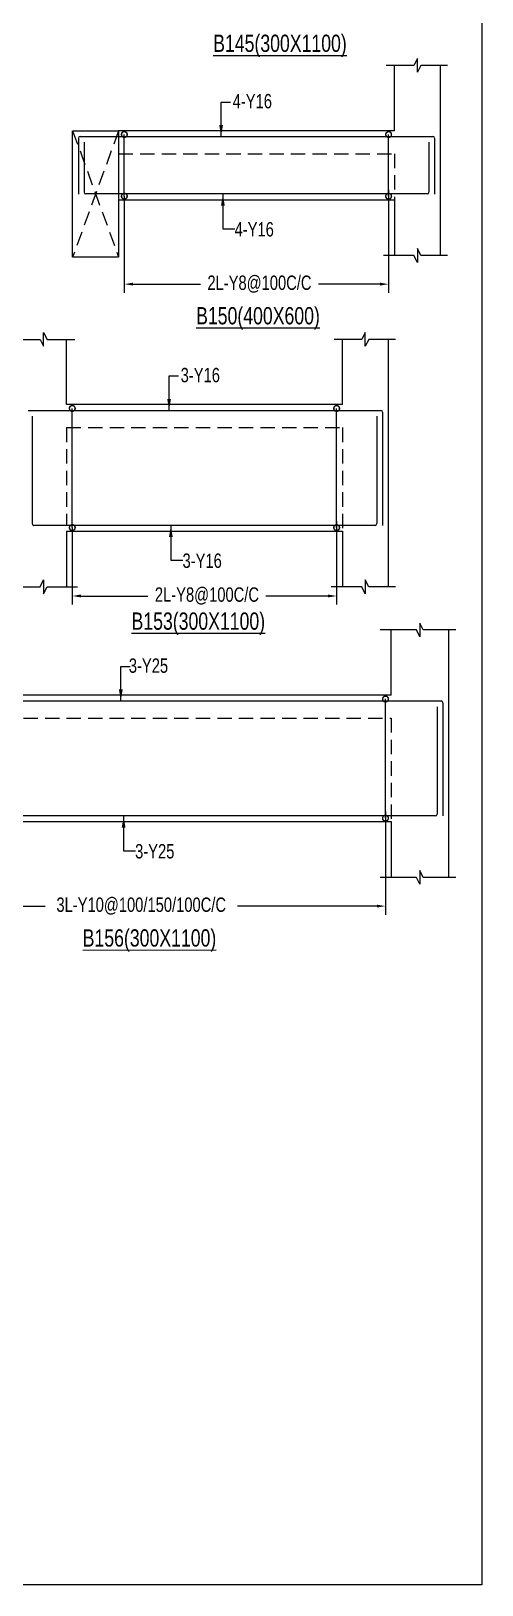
# Model space of a CAD drawing. Header units: millimetres. Extents: x 0 to 31744305, y -21599035 to 0.
# Drawn here: x 31675682 to 31679606, y -21226542 to -21213023 of the extents above; entities that cross this region are included whole.
import ezdxf

# ---------------------------------------------------------------- set-up
doc = ezdxf.new("R2010")
doc.units = ezdxf.units.MM
doc.header["$LTSCALE"] = 1000
doc.header["$MEASUREMENT"] = 0
doc.header["$PDMODE"] = 3
for name, pattern in [('CONTINOUS', [0]), ('CONTINU', [0]), ('HIDDEN', [0.375, 0.25, -0.125])]:
    doc.linetypes.add(name, pattern=pattern)
for name, color, linetype in [('-S-ARROW', 253, 'Continuous'), ('-S-MISC', 8, 'Continuous'), ('-S-STIRUP', 11, 'Continuous'), ('-STR-BEAM', 7, 'CONTINU'), ('-STR-COLUMN', 5, 'HIDDEN'), ('-STR-REINF', 3, 'Continuous'), ('-STR-RF-DIM', 8, 'CONTINOUS'), ('-STR-TEXT', 6, 'Continuous'), ('S-BEAM', 7, 'Continuous'), ('SEC TEXT', 9, 'Continuous'), ('SLAB LINE', 254, 'HIDDEN')]:
    doc.layers.add(name, color=color, linetype=linetype)
doc.styles.add('BEAM-LS', font='romans.shx', dxfattribs={"width": 0.8})
doc.styles.add('SOBHA', font='swisscl.ttf')
doc.styles.add('sobha.sed', font='swisscl.ttf')
doc.dimstyles.new('S-50', dxfattribs={"dimscale": 50, "dimtxt": 2.5, "dimasz": 2, "dimexe": 0.5, "dimexo": 0.25, "dimgap": 0.25, "dimtad": 0, "dimdec": 0, "dimrnd": 0.0005, "dimzin": 0, "dimdsep": 46, "dimtxsty": 'sobha.sed', "dimblk": 'OBLIQUE', "dimcen": 0.09, "dimclrd": 8, "dimclre": 8, "dimclrt": 6, "dimadec": 0, "dimazin": 0, "dimtfac": 1, "dimtdec": 0, "dimtofl": 0, "dimtmove": 2, "dimatfit": 3, "dimfxl": 0.18, "dimtolj": 1, "dimtzin": 0, "dimlwd": -1, "dimlwe": -1, "dimarcsym": 0})
doc.dimstyles.new('S-DIM50', dxfattribs={"dimscale": 50, "dimtxt": 2.5, "dimasz": 1.5, "dimexe": 1.5, "dimexo": 1, "dimgap": 0.5, "dimtad": 0, "dimdec": 0, "dimzin": 0, "dimdsep": 46, "dimtxsty": 'SOBHA', "dimcen": 0.09, "dimclrd": 256, "dimclre": 256, "dimclrt": 6, "dimadec": 5, "dimazin": 0, "dimtfac": 1, "dimtdec": 0, "dimtofl": 0, "dimtmove": 0, "dimatfit": 3, "dimfxl": 0.18, "dimtolj": 1, "dimtzin": 0, "dimlwd": -1, "dimlwe": -1, "dimarcsym": 0})
doc.dimstyles.new('STIRUP', dxfattribs={"dimscale": 50, "dimtxt": 2.5, "dimasz": 2.2, "dimexe": 0, "dimexo": 0, "dimgap": 0.5, "dimtad": 0, "dimdec": 0, "dimzin": 0, "dimdsep": 46, "dimtxsty": 'BEAM-LS', "dimblk": 'DOTSMALL', "dimcen": 0.09, "dimclrd": 256, "dimclre": 256, "dimclrt": 256, "dimadec": 5, "dimazin": 0, "dimtfac": 1, "dimtdec": 0, "dimtofl": 0, "dimtmove": 0, "dimatfit": 3, "dimldrblk": 'DOTSMALL', "dimfxl": 0, "dimfxlon": 1, "dimtolj": 1, "dimtzin": 0, "dimlwd": -1, "dimlwe": -1, "dimarcsym": 0})

# ---------------------------------------------------------------- blocks, each defined once
blk = doc.blocks.new('*D259')
at = {"layer": '-STR-RF-DIM', "transparency": 16777216}
for p, q in [((31676494, -21214460), (31676494, -21215300)), ((31678794, -21214403), (31678794, -21215300)), ((31676569, -21215225), (31677156, -21215225)), ((31678719, -21215225), (31678184, -21215225))]:
    blk.add_line(p, q, dxfattribs=at)
for points in [[(31676569, -21215212), (31676569, -21215237), (31676494, -21215225)], [(31678719, -21215212), (31678719, -21215237), (31678794, -21215225)]]:
    blk.add_solid(points, dxfattribs=at)
at = {"layer": 'Defpoints', "color": 0, "transparency": 16777216}
for p in [(31676494, -21214460, 178587), (31678794, -21214403, 178587), (31676494, -21215225)]:
    blk.add_point(p, dxfattribs=at)
at = {"layer": '-STR-RF-DIM', "color": 6, "transparency": 16777216, "insert": (31677670, -21215225), "char_height": 125, "attachment_point": 5, "style": 'SOBHA'}
blk.add_mtext('\\A1;2L-Y8@100C/C', dxfattribs=at)
blk = doc.blocks.new('_DotSmall')
at = {"color": 0, "linetype": 'ByBlock', "const_width": 0.5}
blk.add_lwpolyline([(-0.0625, 0, 1), (0.0625, 0, 1)], format="xyb", close=True, dxfattribs=at)
blk = doc.blocks.new('*D260')
at = {"layer": '-S-STIRUP', "ltscale": 100, "transparency": 16777216}
blk.add_line((31678794, -21214460), (31678794, -21213923), dxfattribs=at)
at = {"layer": 'Defpoints', "color": 0, "linetype": 'CONTINU', "ltscale": 100, "transparency": 16777216}
for p in [(31678794, -21213923), (31678794, -21213923), (31678794, -21214460)]:
    blk.add_point(p, dxfattribs=at)
at = {"layer": '-S-STIRUP', "linetype": 'CONTINU', "ltscale": 100, "transparency": 16777216, "xscale": 100, "yscale": 100, "zscale": 100}
for p, rotation in [((31678794, -21213923), 90), ((31678794, -21214460), 270)]:
    blk.add_blockref('_DotSmall', p, dxfattribs=dict(at, rotation=rotation))
blk = doc.blocks.new('_OBLIQUE')
at = {"color": 0, "linetype": 'ByBlock'}
blk.add_line((-0.5, -0.5), (0.5, 0.5), dxfattribs=at)
blk = doc.blocks.new('*D261')
at = {"layer": '-S-STIRUP', "ltscale": 100, "transparency": 16777216}
blk.add_line((31676494, -21214460), (31676494, -21213923), dxfattribs=at)
at = {"layer": 'Defpoints', "color": 0, "linetype": 'CONTINU', "ltscale": 100, "transparency": 16777216}
for p in [(31676494, -21213923), (31676494, -21213923), (31676494, -21214460)]:
    blk.add_point(p, dxfattribs=at)
at = {"layer": '-S-STIRUP', "linetype": 'CONTINU', "ltscale": 100, "transparency": 16777216, "xscale": 100, "yscale": 100, "zscale": 100}
for p, rotation in [((31676494, -21213923), 90), ((31676494, -21214460), 270)]:
    blk.add_blockref('_DotSmall', p, dxfattribs=dict(at, rotation=rotation))
blk = doc.blocks.new('*D266')
at = {"layer": '-STR-RF-DIM', "transparency": 16777216}
for p, q in [((31676041, -21217343), (31676041, -21218013)), ((31678342, -21217286), (31678342, -21218013)), ((31676116, -21217938), (31676699, -21217938)), ((31678267, -21217938), (31677727, -21217938))]:
    blk.add_line(p, q, dxfattribs=at)
for points in [[(31676116, -21217925), (31676116, -21217950), (31676041, -21217938)], [(31678267, -21217925), (31678267, -21217950), (31678342, -21217938)]]:
    blk.add_solid(points, dxfattribs=at)
at = {"layer": 'Defpoints', "color": 0, "transparency": 16777216}
for p in [(31676041, -21217343, 178587), (31678342, -21217286, 178587), (31676041, -21217938)]:
    blk.add_point(p, dxfattribs=at)
at = {"layer": '-STR-RF-DIM', "color": 6, "transparency": 16777216, "insert": (31677213, -21217938), "char_height": 125, "attachment_point": 5, "style": 'SOBHA'}
blk.add_mtext('\\A1;2L-Y8@100C/C', dxfattribs=at)
blk = doc.blocks.new('*D267')
at = {"layer": '-S-STIRUP', "ltscale": 100, "transparency": 16777216}
blk.add_line((31678342, -21217343), (31678342, -21216306), dxfattribs=at)
at = {"layer": 'Defpoints', "color": 0, "linetype": 'CONTINU', "ltscale": 100, "transparency": 16777216}
for p in [(31678342, -21216306), (31678342, -21216306), (31678342, -21217343)]:
    blk.add_point(p, dxfattribs=at)
at = {"layer": '-S-STIRUP', "linetype": 'CONTINU', "ltscale": 100, "transparency": 16777216, "xscale": 100, "yscale": 100, "zscale": 100}
for p, rotation in [((31678342, -21216306), 90), ((31678342, -21217343), 270)]:
    blk.add_blockref('_DotSmall', p, dxfattribs=dict(at, rotation=rotation))
blk = doc.blocks.new('*D265')
at = {"layer": '-S-STIRUP', "ltscale": 100, "transparency": 16777216}
blk.add_line((31676041, -21217343), (31676041, -21216306), dxfattribs=at)
at = {"layer": 'Defpoints', "color": 0, "linetype": 'CONTINU', "ltscale": 100, "transparency": 16777216}
for p in [(31676041, -21216306), (31676041, -21216306), (31676041, -21217343)]:
    blk.add_point(p, dxfattribs=at)
at = {"layer": '-S-STIRUP', "linetype": 'CONTINU', "ltscale": 100, "transparency": 16777216, "xscale": 100, "yscale": 100, "zscale": 100}
for p, rotation in [((31676041, -21216306), 90), ((31676041, -21217343), 270)]:
    blk.add_blockref('_DotSmall', p, dxfattribs=dict(at, rotation=rotation))
blk = doc.blocks.new('*D280')
at = {"layer": '-STR-RF-DIM', "transparency": 16777216}
for p, q in [((31674541, -21219871), (31674541, -21220711)), ((31678767, -21219814), (31678767, -21220711)), ((31674616, -21220636), (31675805, -21220636)), ((31678692, -21220636), (31677478, -21220636))]:
    blk.add_line(p, q, dxfattribs=at)
for points in [[(31674616, -21220623), (31674616, -21220648), (31674541, -21220636)], [(31678692, -21220623), (31678692, -21220648), (31678767, -21220636)]]:
    blk.add_solid(points, dxfattribs=at)
at = {"layer": 'Defpoints', "color": 0, "transparency": 16777216}
for p in [(31674541, -21219871, 178587), (31678767, -21219814, 178587), (31674541, -21220636)]:
    blk.add_point(p, dxfattribs=at)
at = {"layer": '-STR-RF-DIM', "color": 6, "transparency": 16777216, "insert": (31676641, -21220636), "char_height": 125, "attachment_point": 5, "style": 'SOBHA'}
blk.add_mtext('\\A1;3L-Y10@100/150/100C/C', dxfattribs=at)
blk = doc.blocks.new('*D281')
at = {"layer": '-S-STIRUP', "ltscale": 100, "transparency": 16777216}
blk.add_line((31678767, -21219871), (31678767, -21218834), dxfattribs=at)
at = {"layer": 'Defpoints', "color": 0, "linetype": 'CONTINU', "ltscale": 100, "transparency": 16777216}
for p in [(31678767, -21218834), (31678767, -21218834), (31678767, -21219871)]:
    blk.add_point(p, dxfattribs=at)
at = {"layer": '-S-STIRUP', "linetype": 'CONTINU', "ltscale": 100, "transparency": 16777216, "xscale": 100, "yscale": 100, "zscale": 100}
for p, rotation in [((31678767, -21218834), 90), ((31678767, -21219871), 270)]:
    blk.add_blockref('_DotSmall', p, dxfattribs=dict(at, rotation=rotation))

msp = doc.modelspace()

# ---------------------------------------------------------------- linework, layer by layer
at = {"layer": '-S-MISC', "linetype": 'ByBlock', "ltscale": 1000}
for points, elevation in [([(31679306.1, -21213321.9), (31679074.1, -21213321.9), (31679044.3, -21213381.6), (31679044.3, -21213261.4), (31679014.4, -21213321.9), (31678773.1, -21213321.9)], 0), ([(31679306.9, -21214974.7), (31679074.1, -21214974.7), (31679044.3, -21214915), (31679044.3, -21215035.2), (31679014.4, -21214974.7), (31678748.4, -21214974.7)], 0), ([(31675529.6, -21215705), (31675761.5, -21215705), (31675791.4, -21215764.7), (31675791.4, -21215644.5), (31675821.2, -21215705), (31676062.5, -21215705)], 0), ([(31678853.2, -21215705), (31678621.3, -21215705), (31678591.4, -21215764.7), (31678591.4, -21215644.5), (31678561.6, -21215705), (31678320.3, -21215705)], 0), ([(31675528.8, -21217857.8), (31675761.5, -21217857.8), (31675791.4, -21217798.1), (31675791.4, -21217918.3), (31675821.2, -21217857.8), (31676087.3, -21217857.8)], 0), ([(31678854, -21217857.8), (31678621.3, -21217857.8), (31678591.4, -21217798.1), (31678591.4, -21217918.3), (31678561.6, -21217857.8), (31678295.6, -21217857.8)], 0), ([(31679379, -21218232.9), (31679096.3, -21218232.9), (31679066.4, -21218173.2), (31679066.4, -21218293.4), (31679036.6, -21218232.9), (31678720.5, -21218232.9)], -178586.6), ([(31679379, -21220385.7), (31679096.3, -21220385.7), (31679066.4, -21220326), (31679066.4, -21220446.2), (31679036.6, -21220385.7), (31678720.6, -21220385.7)], -178586.6)]:
    msp.add_lwpolyline(points, dxfattribs=dict(at, elevation=elevation))
at = {"layer": '-STR-BEAM'}
for p, q in [((31678844.2, -21213890.1, 0), (31676444.2, -21213890.1, 0)), ((31678391.4, -21216273.2, 0), (31675991.4, -21216273.2, 0)), ((31678816.4, -21218801.1, -178586.6), (31674491.1, -21218801.1, -178586.6))]:
    msp.add_line(p, q, dxfattribs=at)
at = {"layer": '-STR-BEAM', "elevation": 0}
for points in [[(31679606.4, -21226541.6), (31644306.4, -21226541.6), (31644306.4, -21197875), (31679606.4, -21197841.6)], [(31676044.2, -21213890.1), (31676444.2, -21213890.1), (31676444.2, -21214990.1), (31676044.2, -21214990.1)]]:
    msp.add_lwpolyline(points, close=True, dxfattribs=at)
at = {"layer": '-STR-BEAM'}
for points, elevation in [([(31676444.2, -21214490.1), (31678844.2, -21214490.1)], 0), ([(31675991.4, -21217373.2), (31678391.4, -21217373.2)], 0), ([(31674491.1, -21219901.1), (31678816.4, -21219901.1)], -178586.6)]:
    msp.add_lwpolyline(points, dxfattribs=dict(at, elevation=elevation))
at = {"layer": '-STR-COLUMN', "linetype": 'Continuous', "ltscale": 10}
for p, q in [((31678844.2, -21213890.1, 0), (31678844.2, -21213321.9, 0)), ((31679244.3, -21213321.9, 0), (31679244.3, -21214974.7, 0)), ((31678844.2, -21214490.1, 0), (31678844.2, -21214974.7, 0)), ((31675991.4, -21216273.2, 0), (31675991.4, -21215705, 0)), ((31678391.4, -21216273.2, 0), (31678391.4, -21215705, 0)), ((31678791.5, -21215705, 0), (31678791.5, -21217857.8, 0)), ((31675991.4, -21217373.2, 0), (31675991.4, -21217857.8, 0)), ((31678391.4, -21217373.2, 0), (31678391.4, -21217857.8, 0)), ((31678816.4, -21218801.1, -178586.6), (31678816.4, -21218232.9, -178586.6)), ((31679316.5, -21218232.9, -178586.6), (31679316.5, -21220385.7, -178586.6)), ((31678816.4, -21219901.1, -178586.6), (31678816.4, -21220385.7, -178586.6))]:
    msp.add_line(p, q, dxfattribs=at)
at = {"layer": '-STR-REINF', "ltscale": 10}
for p, q in [((31676094.2, -21213955.1, 0), (31676094.2, -21214440.8, 0)), ((31676109.2, -21213940.1, 0), (31679179.3, -21213940.1, 0)), ((31676144.2, -21213990.1, 0), (31676144.2, -21214425.1, 0)), ((31679144.3, -21213990.1, 0), (31679144.3, -21214425.1, 0)), ((31679194.3, -21213955.1, 0), (31679194.3, -21214440.8, 0)), ((31679129.3, -21214440.1, 0), (31676159.2, -21214440.1, 0)), ((31675656.4, -21216323.2, 0), (31678726.5, -21216323.2, 0)), ((31675691.4, -21216373.2, 0), (31675691.4, -21217308.2, 0)), ((31678691.5, -21216373.2, 0), (31678691.5, -21217308.2, 0)), ((31678741.5, -21216338.2, 0), (31678741.5, -21217323.8, 0)), ((31678676.5, -21217323.2, 0), (31675706.4, -21217323.2, 0)), ((31673891.1, -21218851.1, -178586.6), (31679251.5, -21218851.1, -178586.6)), ((31679216.5, -21218901.1, -178586.6), (31679216.5, -21219836.1, -178586.6)), ((31679266.5, -21218866.1, -178586.6), (31679266.5, -21219851.7, -178586.6)), ((31679201.5, -21219851.1, -178586.6), (31673891.1, -21219851.1, -178586.6))]:
    msp.add_line(p, q, dxfattribs=at)
for centre, start, end in [((31676109.2, -21213955.1, 0), 90, 180), ((31679179.3, -21213955.1, 0), 0, 90), ((31676159.2, -21214425.1, 0), 180, 270), ((31679129.3, -21214425.1, 0), 270, 0), ((31678726.5, -21216338.2, 0), 0, 90), ((31675706.4, -21217308.2, 0), 180, 270), ((31678676.5, -21217308.2, 0), 270, 0), ((31679251.5, -21218866.1, -178586.6), 0, 90), ((31679201.5, -21219836.1, -178586.6), 270, 0)]:
    msp.add_arc(centre, 15, start, end, dxfattribs=at)
at = {"layer": 'S-BEAM', "linetype": 'HIDDEN', "ltscale": 0.5}
for p, q in [((31676044.2, -21213890.1, 0), (31676444.2, -21214990.1, 0)), ((31676444.2, -21213890.1, 0), (31676044.2, -21214990.1, 0))]:
    msp.add_line(p, q, dxfattribs=at)
at = {"layer": 'SLAB LINE', "color": 8, "linetype": 'HIDDEN', "ltscale": 0.5}
for p, q in [((31676444.2, -21214090.1, 0), (31678844.2, -21214090.1, 0)), ((31676444.2, -21214090.1, 0), (31676444.2, -21214440.1, 0)), ((31678844.2, -21214090.1, 0), (31678844.2, -21214490.1, 0)), ((31675991.4, -21216473.2, 0), (31678391.4, -21216473.2, 0)), ((31675991.4, -21216473.2, 0), (31675991.4, -21217323.2, 0)), ((31678391.4, -21216473.2, 0), (31678391.4, -21217373.2, 0)), ((31674491.3, -21219001.1, -178586.6), (31678816.4, -21219001.1, -178586.6)), ((31678816.4, -21219001.1, -178586.6), (31678816.4, -21219901.1, -178586.6))]:
    msp.add_line(p, q, dxfattribs=at)

# ---------------------------------------------------------------- texts
at = {"layer": '-STR-TEXT', "color": 6, "style": 'SOBHA'}
for s, p in [('4-Y16', (31677437, -21213695.3, 0)), ('4-Y16', (31677453.4, -21214810.1, 0)), ('3-Y16', (31676984.2, -21216078.3, 0)), ('3-Y16', (31677000.6, -21217693.2, 0)), ('3-Y25', (31676533.1, -21218606.2, -178586.6)), ('3-Y25', (31676587.8, -21220221.1, -178586.6))]:
    msp.add_text(s, height=125, dxfattribs=at).set_placement(p)
at = {"layer": 'SEC TEXT', "color": 4, "linetype": 'ByBlock', "style": 'sobha.sed'}
for s, rotation, p in [('%%UB145(300X1100)', 359.98928, (31677267.3, -21213204.1, 0)), ('%%UB150(400X600)', 0.01072, (31677118.8, -21215574.6, 0)), ('%%UB153(300X1100)', 0.01072, (31676556.7, -21218231.4, 0)), ('%%UB156(300X1100)', 0.01072, (31676131.6, -21220987.9, -178586.6))]:
    msp.add_text(s, height=150, rotation=rotation, dxfattribs=at).set_placement(p)

# ---------------------------------------------------------------- dimensions: what is measured, and where the dimension line sits
at = {"layer": '-S-STIRUP', "linetype": 'CONTINU', "ltscale": 100}
for base, p1, p2, picture, middle in [((31676494.1, -21213923.1, 178586.6), (31676494.1, -21214459.8, 178586.6), (31676494.1, -21213923.1, 178586.6), '*D261', (31676494.1, -21214191.5, 178586.6)), ((31678794.4, -21213923.1, 178586.6), (31678794.4, -21214459.8, 178586.6), (31678794.4, -21213923.1, 178586.6), '*D260', (31678794.4, -21214191.5, 178586.6)), ((31676041.3, -21216306.2, 178586.6), (31676041.3, -21217342.9, 178586.6), (31676041.3, -21216306.2, 178586.6), '*D265', (31676041.3, -21216824.5, 178586.6)), ((31678341.6, -21216306.2, 178586.6), (31678341.6, -21217342.9, 178586.6), (31678341.6, -21216306.2, 178586.6), '*D267', (31678341.6, -21216824.5, 178586.6)), ((31678766.6, -21218834.1, 0), (31678766.6, -21219870.8, 0), (31678766.6, -21218834.1, 0), '*D281', (31678766.6, -21219352.4, 0))]:
    dim = msp.add_linear_dim(base=base, p1=p1, p2=p2, angle=90, text=' ', dimstyle='STIRUP', override={"dimasz": 2}, dxfattribs=at)
    dim.commit()
    dim.dimension.update_dxf_attribs({"geometry": picture, "text_midpoint": middle})
at = {"layer": '-STR-RF-DIM'}
for base, p1, p2, text, picture, middle in [((31676494.1, -21215224.8, 0), (31678794.4, -21214402.9, 178586.6), (31676494.1, -21214459.8, 178586.6), '2L-Y8@100C/C', '*D259', (31677670.4, -21215224.8, 0)), ((31676041.3, -21217937.6, 0), (31678341.6, -21217286, 178586.6), (31676041.3, -21217342.9, 178586.6), '2L-Y8@100C/C', '*D266', (31677212.9, -21217937.6, 0)), ((31674541.1, -21220635.7, -178586.6), (31678766.6, -21219813.8, 0), (31674541.1, -21219870.8, 0), '3L-Y10@100/150/100C/C', '*D280', (31676641.5, -21220635.7, -178586.6))]:
    dim = msp.add_linear_dim(base=base, p1=p1, p2=p2, angle=180, text=text, dimstyle='S-DIM50', override={"dimscale": 1, "dimtxt": 125, "dimasz": 75, "dimexe": 75, "dimexo": 0, "dimgap": 25, "dimsah": 1, "dimcen": 4.5, "dimfxl": 75}, dxfattribs=at)
    dim.commit()
    dim.dimension.update_dxf_attribs({"geometry": picture, "text_midpoint": middle, "dimtype": 160})

# ---------------------------------------------------------------- leaders
at = {"layer": '-S-ARROW'}
for points in [[(31677336.3, -21213940.1, 0), (31677336.3, -21213640.1, 0), (31677418.7, -21213640.1, 0)], [(31677351.7, -21214442.8, 0), (31677351.7, -21214742.8, 0), (31677455.2, -21214742.8, 0)], [(31676883.5, -21216323.2, 0), (31676883.5, -21216023.2, 0), (31676965.9, -21216023.2, 0)], [(31676898.9, -21217325.9, 0), (31676898.9, -21217625.9, 0), (31677002.3, -21217625.9, 0)], [(31676463.2, -21218851.1, -178586.6), (31676463.2, -21218551.1, -178586.6), (31676545.6, -21218551.1, -178586.6)], [(31676487.7, -21219853.8, -178586.6), (31676487.7, -21220153.8, -178586.6), (31676591.2, -21220153.8, -178586.6)]]:
    msp.add_leader(points, dimstyle='S-50', override={"dimasz": 2, "dimgap": 0.1, "dimtad": 0}, dxfattribs=at)

doc.saveas('drawing.dxf')
